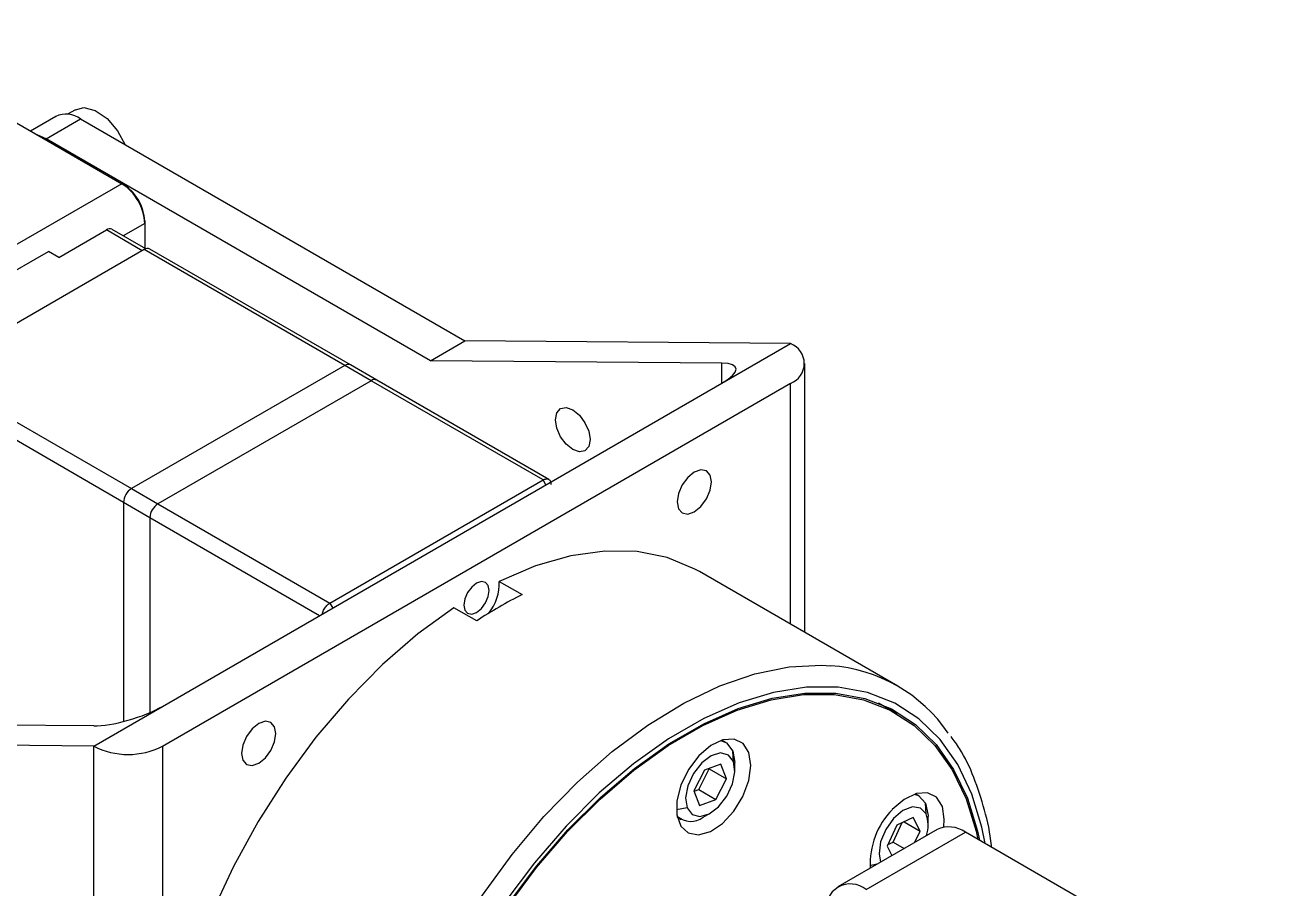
# Model space of a CAD drawing. Header units: millimetres. Extents: x 1258 to 2922, y -135 to 1239.
# Drawn here: x 1367.63 to 1406.01, y 516.27 to 542.89 of the extents above; entities that cross this region are included whole.
import ezdxf

# ---------------------------------------------------------------- set-up
doc = ezdxf.new("R2010")
doc.units = ezdxf.units.MM
doc.header["$LTSCALE"] = 6

msp = doc.modelspace()

# ---------------------------------------------------------------- linework, layer by layer
at = {"color": 7, "linetype": 'Continuous', "lineweight": 25}
for p, q in [((1362.133, 542.889), (1370.618, 537.991)), ((1368.583, 540.066), (1367.803, 539.616)), ((1369.191, 540.273), (1368.948, 540.133)), ((1368.285, 539.379), (1369.345, 539.991)), ((1369.345, 539.991), (1381.204, 533.145)), ((1368.285, 539.379), (1368.012, 539.496)), ((1380.143, 532.533), (1368.285, 539.379)), ((1370.618, 537.991), (1354.142, 528.48)), ((1370.689, 537.95), (1370.618, 537.991)), ((1368.674, 535.722), (1370.141, 536.569)), ((1371.359, 535.984), (1370.316, 536.586)), ((1371.325, 536.848), (1371.325, 536.766)), ((1371.325, 536.766), (1371.325, 536.004)), ((1364.714, 533.804), (1368.355, 535.906)), ((1371.308, 535.961), (1364.731, 532.165)), ((1368.674, 535.722), (1368.355, 535.906)), ((1377.495, 532.389), (1371.308, 535.961)), ((1377.67, 532.406), (1371.482, 535.978)), ((1380.143, 532.533), (1381.204, 533.145)), ((1391.248, 533.063), (1381.204, 533.145)), ((1389.127, 531.838), (1391.248, 533.063)), ((1377.495, 532.389), (1370.919, 528.593)), ((1378.308, 531.92), (1377.495, 532.389)), ((1378.483, 531.937), (1377.67, 532.406)), ((1389.127, 532.459), (1380.143, 532.533)), ((1391.687, 524.159), (1391.687, 532.45)), ((1364.731, 532.165), (1370.919, 528.593)), ((1370.671, 528.164), (1364.484, 531.736)), ((1378.308, 531.92), (1371.732, 528.123)), ((1371.873, 521.878), (1389.127, 531.838)), ((1371.873, 520.653), (1391.248, 531.838)), ((1383.611, 528.858), (1378.308, 531.92)), ((1383.786, 528.875), (1378.483, 531.937)), ((1370.919, 528.593), (1371.732, 528.123)), ((1377.035, 525.062), (1383.611, 528.858)), ((1371.484, 527.695), (1370.671, 528.164)), ((1370.671, 528.164), (1370.671, 521.409)), ((1371.732, 528.123), (1377.035, 525.062)), ((1371.484, 527.695), (1371.484, 521.685)), ((1394.551, 522.505), (1388.435, 526.036)), ((1382.262, 525.731), (1382.969, 525.323)), ((1381.566, 524.513), (1380.859, 524.921)), ((1394.53, 521.652), (1393.959, 521.981)), ((1369.752, 520.653), (1371.873, 521.878)), ((1369.752, 521.274), (1360.768, 521.348)), ((1389.244, 520.773), (1389.129, 520.839)), ((1369.752, 520.653), (1359.707, 520.736)), ((1369.752, 497.79), (1369.752, 520.653)), ((1389.482, 520.173), (1389.47, 520.494)), ((1389.47, 520.494), (1389.528, 520.143)), ((1389.096, 520.1), (1388.593, 519.912)), ((1389.271, 519.648), (1389.096, 520.1)), ((1389.528, 519.898), (1389.528, 520.143)), ((1388.593, 519.912), (1388.266, 519.271)), ((1388.413, 519.313), (1388.741, 519.954)), ((1388.741, 519.954), (1388.736, 519.966)), ((1388.741, 519.954), (1389.271, 519.648)), ((1388.27, 519.26), (1388.413, 519.313)), ((1388.413, 519.313), (1388.943, 519.007)), ((1388.943, 519.007), (1389.271, 519.648)), ((1388.266, 519.271), (1388.441, 518.819)), ((1388.441, 518.819), (1388.943, 519.007)), ((1395.21, 519.114), (1395.095, 519.181)), ((1388.556, 518.459), (1388.768, 518.582)), ((1395.428, 518.561), (1395.409, 518.896)), ((1387.754, 518.458), (1387.869, 518.391)), ((1394.525, 518.218), (1394.227, 517.567)), ((1394.414, 517.69), (1394.69, 518.294)), ((1395.033, 518.451), (1394.525, 518.218)), ((1394.748, 518.32), (1395.242, 518.035)), ((1395.242, 518.035), (1395.033, 518.451)), ((1395.495, 518.24), (1395.495, 518.485)), ((1395.765, 518.083), (1392.706, 516.318)), ((1393.581, 516.231), (1396.64, 517.997)), ((1395.084, 517.691), (1395.242, 518.035)), ((1406.009, 512.588), (1396.64, 517.997)), ((1394.227, 517.567), (1394.372, 517.279)), ((1394.249, 517.615), (1394.414, 517.69)), ((1394.414, 517.69), (1394.749, 517.497))]:
    msp.add_line(p, q, dxfattribs=at)
at = {"color": 8, "linetype": 'Continuous', "lineweight": 25}
for p, q in [((1371.251, 535.928), (1370.141, 536.569)), ((1371.325, 536.766), (1370.665, 536.385)), ((1389.127, 531.838), (1389.127, 532.459)), ((1391.248, 524.412), (1391.248, 531.838)), ((1383.7, 528.705), (1383.611, 528.858)), ((1376.717, 524.674), (1371.484, 527.695)), ((1377.035, 525.062), (1377.123, 524.909)), ((1371.873, 520.653), (1371.873, 509.492)), ((1388.054, 518.747), (1387.726, 518.686)), ((1393.908, 517.011), (1393.696, 516.965))]:
    msp.add_line(p, q, dxfattribs=at)
at = {"color": 7, "linetype": 'Continuous', "lineweight": 25, "flags": 128}
for points in [[(1369.191, 540.273), (1369.449, 540.339), (1369.799, 540.252), (1370.162, 540.004), (1370.487, 539.628), (1370.725, 539.195)], [(1385.061, 530.102), (1385.02, 529.891), (1384.905, 529.759), (1384.733, 529.726), (1384.53, 529.796), (1384.327, 529.96), (1384.155, 530.192), (1384.04, 530.457), (1384, 530.715), (1384.04, 530.926), (1384.155, 531.058), (1384.327, 531.091), (1384.53, 531.021), (1384.733, 530.857), (1384.905, 530.625), (1385.02, 530.36), (1385.061, 530.102)], [(1387.748, 528.184), (1387.788, 527.973), (1387.903, 527.841), (1388.075, 527.808), (1388.278, 527.878), (1388.481, 528.042), (1388.653, 528.274), (1388.768, 528.539), (1388.808, 528.797), (1388.768, 529.008), (1388.653, 529.14), (1388.481, 529.173), (1388.278, 529.103), (1388.075, 528.939), (1387.903, 528.707), (1387.788, 528.442), (1387.748, 528.184)], [(1388.435, 526.036), (1388.298, 526.112), (1387.445, 526.463), (1386.513, 526.649), (1385.516, 526.668), (1384.465, 526.52), (1383.376, 526.206), (1382.262, 525.731)], [(1381.172, 525), (1381.201, 524.846), (1381.286, 524.749), (1381.412, 524.724), (1381.561, 524.776), (1381.709, 524.896), (1381.836, 525.066), (1381.92, 525.261), (1381.949, 525.449), (1381.92, 525.604), (1381.836, 525.701), (1381.709, 525.726), (1381.561, 525.674), (1381.412, 525.554), (1381.286, 525.384), (1381.201, 525.189), (1381.172, 525)], [(1380.859, 524.921), (1379.745, 524.11), (1378.656, 523.166), (1377.606, 522.102), (1376.608, 520.931), (1375.676, 519.669), (1374.823, 518.333), (1374.06, 516.941), (1373.396, 515.512), (1372.842, 514.064), (1372.404, 512.617), (1372.088, 511.19), (1371.899, 509.803), (1371.838, 508.473), (1371.907, 507.218), (1372.105, 506.056), (1372.429, 505.002), (1372.875, 504.069), (1373.436, 503.27), (1374.107, 502.616), (1374.686, 502.22)], [(1382.52, 515.759), (1383.417, 516.958), (1384.376, 518.068), (1385.384, 519.073), (1386.428, 519.962), (1387.494, 520.721), (1388.567, 521.341), (1389.633, 521.812), (1390.677, 522.129), (1391.686, 522.287), (1392.644, 522.285), (1393.541, 522.122), (1394.363, 521.8), (1395.099, 521.323), (1395.74, 520.699), (1396.277, 519.936), (1396.702, 519.043), (1397.01, 518.034), (1397.071, 517.748)], [(1382.523, 515.713), (1383.415, 516.908), (1384.369, 518.016), (1385.372, 519.02), (1386.412, 519.908), (1387.473, 520.667), (1388.542, 521.287), (1389.604, 521.76), (1390.645, 522.079), (1391.651, 522.24), (1392.607, 522.241), (1393.502, 522.082), (1394.322, 521.764), (1395.058, 521.293), (1395.698, 520.674), (1396.235, 519.917), (1396.661, 519.03), (1396.97, 518.027), (1397.026, 517.774)], [(1375.373, 521.041), (1375.333, 521.252), (1375.218, 521.384), (1375.046, 521.418), (1374.843, 521.347), (1374.64, 521.183), (1374.468, 520.951), (1374.353, 520.686), (1374.313, 520.428), (1374.353, 520.217), (1374.468, 520.085), (1374.64, 520.052), (1374.843, 520.122), (1375.046, 520.286), (1375.218, 520.518), (1375.333, 520.783), (1375.373, 521.041)], [(1388.417, 520.351), (1388.099, 519.93), (1387.866, 519.452), (1387.742, 518.968), (1387.74, 518.53), (1387.862, 518.187), (1388.093, 517.974), (1388.409, 517.916), (1388.775, 518.019), (1389.152, 518.271), (1389.499, 518.646), (1389.779, 519.101), (1389.96, 519.59), (1390.023, 520.057), (1389.962, 520.453), (1389.784, 520.734), (1389.506, 520.871), (1389.16, 520.849), (1388.784, 520.669), (1388.417, 520.351)], [(1389.095, 520.828), (1389.273, 520.755), (1389.47, 520.494)], [(1389.482, 520.173), (1389.328, 520.376), (1389.089, 520.441), (1388.801, 520.355), (1388.508, 520.134), (1388.254, 519.81), (1388.079, 519.432), (1388.009, 519.059), (1388.054, 518.747)], [(1388.054, 518.747), (1388.208, 518.543), (1388.447, 518.479), (1388.736, 518.564), (1389.029, 518.785), (1389.282, 519.109), (1389.457, 519.487), (1389.528, 519.86), (1389.482, 520.173)], [(1395.971, 518.156), (1395.99, 518.398), (1395.929, 518.794), (1395.75, 519.076), (1395.473, 519.213), (1395.127, 519.19), (1394.75, 519.01), (1394.383, 518.693)], [(1395.061, 519.169), (1395.189, 519.126), (1395.409, 518.896)], [(1395.428, 518.561), (1395.256, 518.741), (1395.005, 518.777), (1394.712, 518.665), (1394.423, 518.422), (1394.181, 518.084), (1394.024, 517.702), (1393.975, 517.336), (1394.024, 517.079)], [(1395.409, 518.896), (1395.494, 518.518), (1395.495, 518.485)]]:
    msp.add_lwpolyline(points, dxfattribs=at)
at = {"color": 8, "linetype": 'Continuous', "lineweight": 25, "flags": 128}
for points in [[(1377.954, 504.984), (1378.018, 506.301), (1378.207, 507.673), (1378.52, 509.084), (1378.952, 510.514), (1379.498, 511.945), (1380.15, 513.359), (1380.901, 514.737), (1381.74, 516.061), (1382.656, 517.313), (1383.638, 518.478), (1384.673, 519.541), (1385.746, 520.486), (1386.845, 521.303), (1387.955, 521.98), (1389.061, 522.509), (1390.149, 522.883), (1391.205, 523.096), (1392.214, 523.146), (1392.483, 523.132)], [(1397.25, 517.645), (1397.147, 518.151), (1396.835, 519.176), (1396.403, 520.082), (1395.858, 520.857), (1395.208, 521.491), (1394.46, 521.974), (1393.625, 522.301), (1392.715, 522.467), (1391.742, 522.47), (1390.718, 522.309), (1389.658, 521.987), (1388.575, 521.508), (1387.486, 520.879), (1386.404, 520.109), (1385.343, 519.207), (1384.32, 518.185), (1383.346, 517.058), (1382.436, 515.842)]]:
    msp.add_lwpolyline(points, dxfattribs=at)
at = {"color": 7, "linetype": 'Continuous', "lineweight": 25}
for centre, radius, start, end in [((1368.903, 539.415), 0.726, 52.4853, 116.2043), ((1369.79, 536.696), 1.537, 2.6055, 57.3945), ((1369.943, 536.785), 1.383, 2.6055, 57.3945), ((1370.243, 536.426), 0.176, 65.6929, 125.6176), ((1371.41, 535.818), 0.176, 65.6929, 125.6176), ((1391.016, 532.45), 0.655, 290.7834, 69.2166), ((1377.597, 532.246), 0.176, 65.6929, 125.6176), ((1378.41, 531.777), 0.176, 65.6929, 125.6176), ((1371.208, 528.14), 0.538, 122.6055, 177.3945), ((1372.022, 527.67), 0.538, 122.6055, 177.3945), ((1380.79, 525.676), 1.473, 321.0333, 2.1718), ((1388.731, 513.722), 12.953, 116.4115, 123.5832), ((1392.155, 518.356), 4.787, 34.3361, 86.0748), ((1370.813, 522.7), 2.306, 242.6097, 297.3903), ((1396.101, 517.016), 2.4, 135.6934, 182.9254), ((1394.447, 518.204), 1.043, 342.9682, 19.9884), ((1388.172, 518.973), 0.641, 228.4332, 306.8309), ((1396.127, 517.281), 0.88, 54.3824, 114.3071), ((1393.098, 515.639), 0.764, 50.7967, 189.214)]:
    msp.add_arc(centre, radius, start, end, dxfattribs=at)
for centre, start_param, end_param in [((1388.066, 531.847), 5.41486, 6.985656), ((1370.813, 521.887), 3.844063, 5.41486)]:
    msp.add_ellipse(centre, major_axis=(1.495, 0.462), ratio=0.269113, start_param=start_param, end_param=end_param, dxfattribs=at)
msp.add_open_spline([(1383.611, 528.858), (1383.644, 528.873), (1383.708, 528.901), (1383.79, 528.883), (1383.847, 528.821), (1383.855, 528.751), (1383.859, 528.715)], degree=3, dxfattribs=at)
for points, knots in [([(1376.802, 524.723), (1376.803, 524.733), (1376.809, 524.783), (1376.857, 524.88), (1376.937, 524.993), (1377.003, 525.039), (1377.035, 525.062)], [0, 0, 0, 0, 0.077804, 0.385203, 0.692601, 1, 1, 1, 1]), ([(1397.447, 517.531), (1397.445, 517.55), (1397.412, 517.96), (1397.241, 518.691), (1396.918, 519.694), (1396.565, 520.449), (1396.288, 520.826), (1396.199, 520.947)], [0, 0, 0, 0, 0.014123, 0.298766, 0.582969, 0.865982, 1, 1, 1, 1])]:
    msp.add_open_spline(points, degree=3, knots=knots, dxfattribs=at)

doc.saveas('drawing.dxf')
